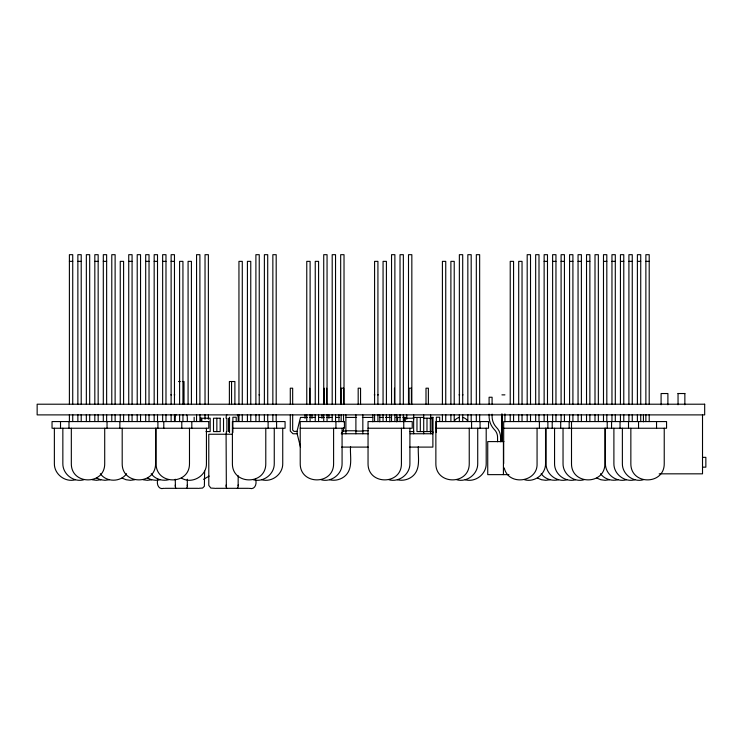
<?xml version="1.0" encoding="UTF-8"?>
<svg xmlns="http://www.w3.org/2000/svg" width="743" height="743" viewBox="0 0 743 743"><rect width="100%" height="100%" fill="white"/><g stroke="black" fill="none" stroke-linecap="round" stroke-linejoin="round"><path stroke-width="1.11" d="M187.32 484.984L187.292 485.848A3.334 0.864 90 0 1 186.456 488.318M238.187 484.984L238.15 485.848A3.334 0.864 -90 0 1 237.323 488.318M187.292 485.848L187.32 479.216M238.15 485.848L238.187 475.752M126.579 473.69C120.654 482.346 106.249 482.346 100.324 473.69M341.529 433.085L343.535 431.079L343.535 427.615M209.164 476.087L203.554 479.319M75.377 479.737C65.217 482.662 54.174 474.192 54.369 463.623L54.369 428.237M83.857 479.737C73.696 482.662 62.653 474.192 62.849 463.623L62.849 428.237M100.816 479.737L96.497 480.303L92.178 479.737M109.286 479.737L104.967 480.303L100.649 479.737L96.627 478.074M134.724 479.737L130.406 480.303L126.087 479.737L122.056 478.074M151.674 479.737L147.355 480.303L143.037 479.737M160.154 479.737L155.835 480.303L151.516 479.737L147.495 478.074M168.633 479.737C162.308 481.315 154.99 479.114 151.191 473.69M550.126 479.737L545.808 480.303L541.489 479.737L537.468 478.074M558.606 479.737C552.281 481.315 544.963 479.114 541.164 473.69M567.085 479.737C556.925 482.662 545.882 474.192 546.077 463.623L546.077 428.237M575.565 479.737C565.404 482.662 554.362 474.192 554.557 463.623L554.557 428.237M584.035 479.737C573.875 482.662 562.832 474.192 563.036 463.623L563.036 428.237M609.474 479.737L605.155 480.303L600.836 479.737L596.805 478.074M617.953 479.737C611.628 481.315 604.31 479.114 600.502 473.69M626.423 479.737C616.263 482.662 605.22 474.192 605.424 463.623L605.424 428.237M634.903 479.737C624.742 482.662 613.699 474.192 613.894 463.623L613.894 428.237M643.382 479.737C633.222 482.662 622.179 474.192 622.374 463.623L622.374 428.237M69.396 261.36L72.73 261.36M77.866 261.36L81.21 261.36M94.825 261.36L98.16 261.36M103.305 261.36L106.639 261.36M128.734 261.36L132.078 261.36M145.693 261.36L149.027 261.36M154.172 261.36L157.507 261.36M162.643 261.36L165.986 261.36M171.122 261.36L174.466 261.36M544.136 261.36L547.48 261.36M552.616 261.36L555.959 261.36M561.095 261.36L564.429 261.36M569.575 261.36L572.909 261.36M578.054 261.36L581.388 261.36M586.524 261.36L589.868 261.36M603.483 261.36L606.817 261.36M611.963 261.36L615.297 261.36M620.442 261.36L623.776 261.36M628.912 261.36L632.256 261.36M637.392 261.36L640.735 261.36M645.871 261.36L649.206 261.36M178.515 381.512L180.28 381.512M182.36 381.512L184.032 381.512L184.032 404.536M678.043 393.53L684.86 393.53M170.788 394.867L171.373 394.867M174.206 394.867L174.791 394.867M258.982 394.867L259.567 394.867M374.249 394.867L374.844 394.867M377.676 394.867L378.261 394.867M459.035 394.867L459.62 394.867M462.452 394.867L463.038 394.867M501.915 394.867L504.924 394.867M307.286 417.427L300.488 417.427L297.154 430.773L297.154 433.754L300.488 447.1M309.552 417.427L315.218 417.427M318.459 417.427L324.273 417.427M326.539 417.427L332.335 417.427M335.799 417.427L339.263 417.427M346.201 417.427L356.603 417.427M362.38 417.427L372.782 417.427M379.719 417.427L383.184 417.427M385.496 417.427L390.121 417.427M395.898 417.427L400.523 417.427M402.836 417.427L406.3 417.427M413.238 417.427L423.64 417.427M430.569 417.427L432.881 417.427M423.649 418.225L431.999 418.225L431.999 431.581L416.972 431.581L416.972 418.225M232.401 428.237L285.071 428.237L285.071 421.569L232.401 421.569L232.401 463.623C232.178 485.29 266.003 485.29 265.78 463.623L265.78 428.237M300.228 428.237L344.418 428.237L344.418 421.569L300.228 421.569L300.228 463.623C300.005 485.29 333.821 485.29 333.598 463.623L333.598 428.237M368.045 428.237L412.235 428.237L412.235 421.569L368.045 421.569L368.045 463.623C367.822 485.29 401.647 485.29 401.424 463.623L401.424 428.237M435.862 428.237L488.532 428.237L488.532 421.569L435.862 421.569L435.862 463.623C435.649 485.29 469.465 485.29 469.242 463.623L469.242 428.237M503.689 428.237L666.564 428.237L666.564 421.569L503.689 421.569L503.689 463.623M346.201 430.773L356.603 430.773M362.38 430.773L368.156 430.773M342.412 431.079L345.885 431.079M355.897 431.079L362.835 431.079M297.154 431.377L294.005 431.377L292.668 430.039L292.668 414.891M206.006 431.581L210.176 431.581L210.176 418.225L201.827 418.225L201.827 421.569M409.467 431.581L413.637 431.581L413.637 418.225L405.297 418.225L405.297 421.569M297.154 433.754L292.965 433.754L290.29 431.079L290.29 414.891M341.251 433.754L368.398 433.754M410.238 433.754L432.881 433.754M232.132 434.246L208.774 434.246L208.802 485.42L210.836 488.067L214.792 488.318M503.921 441.593L487.733 441.593L487.733 474.638L508.955 474.638M341.576 447.1L368.156 447.1M409.764 447.1L432.881 447.1L432.881 431.767M702.516 457.344L705.85 457.344L705.85 467.161L702.516 467.161M659.171 473.83L702.516 473.83L702.516 414.891M163.924 488.318C158.305 490.12 156.234 483.517 157.906 479.216M164.723 488.318L197.814 488.318M198.613 488.318L202.57 488.067L204.381 486.256L204.631 471.146M215.591 488.318L248.682 488.318M249.481 488.318C255.1 490.12 257.171 483.517 255.499 479.216M524.53 479.737C534.691 482.662 545.734 474.192 545.538 463.623L545.538 428.237M465.192 479.737C475.353 482.662 486.396 474.192 486.201 463.623L486.201 428.237M456.713 479.737C466.873 482.662 477.916 474.192 477.721 463.623L477.721 428.237M397.366 479.737C403.068 481.167 409.263 479.504 413.489 475.418C421.095 467.756 417.622 456.044 418.374 446.497M388.895 479.737C399.056 482.662 410.099 474.192 409.904 463.623L409.904 428.237M329.548 479.737C335.251 481.167 341.446 479.504 345.671 475.418C353.269 467.756 349.795 456.044 350.557 446.497M321.069 479.737C331.229 482.662 342.272 474.192 342.077 463.623L342.077 428.237M261.731 479.737C271.892 482.662 282.934 474.192 282.739 463.623L282.739 428.237M253.252 479.737C263.412 482.662 274.455 474.192 274.26 463.623L274.26 428.237M237.323 414.891L237.546 415.003A3.334 0.864 -90 0 1 238.187 418.225L238.187 421.235M186.456 414.891L186.679 415.003A3.334 0.864 -90 0 1 187.32 418.225L187.32 421.235M181.403 478.074C191.898 484.557 206.805 475.957 206.433 463.623L206.433 428.237M504.256 467.941C508.305 486.303 537.904 482.402 537.068 463.623L537.068 428.237M226.411 431.627A7.913 2.053 -90 0 1 226.327 432.25A10.783 2.786 -90 0 0 226.086 434.246L226.346 487.343A3.334 0.864 -90 0 0 226.949 488.318M175.227 479.216L175.478 487.343A3.334 0.864 -90 0 0 176.091 488.318M226.086 484.984L226.123 485.848A3.334 0.864 -90 0 0 226.271 487.009M175.227 484.984L175.255 485.848A3.334 0.864 -90 0 0 175.404 487.009M684.86 393.428L684.86 404.768M678.043 393.428L678.043 404.768M667.901 404.768L667.901 393.53L661.094 393.53L661.094 404.768M664.233 428.237L664.233 463.623C664.446 485.29 630.631 485.29 630.853 463.623L630.853 428.237M656.543 421.569L656.543 428.237M649.206 404.183L649.206 254.682L645.871 254.682L645.871 404.183M649.206 414.603L649.206 421.569M645.871 414.603L645.871 421.569M643.438 414.891L643.438 421.82M640.735 404.183L640.735 254.682L637.392 254.682L637.392 404.183M640.735 414.603L640.735 421.569M638.543 421.569L638.543 428.237M637.392 414.603L637.392 421.569M632.256 404.183L632.256 254.682L628.912 254.682L628.912 404.183M632.256 414.603L632.256 421.569M628.912 414.603L628.912 421.569M628.513 421.569L628.513 428.237M623.776 404.183L623.776 254.682L620.442 254.682L620.442 404.183M623.776 414.603L623.776 421.569M620.442 414.603L620.442 421.569M620.043 421.569L620.043 428.237M615.297 404.183L615.297 254.682L611.963 254.682L611.963 404.183M615.297 414.603L615.297 421.569M611.963 414.603L611.963 421.569M611.563 421.569L611.563 428.237M607.226 421.569L607.226 428.237M606.817 404.183L606.817 254.682L603.483 254.682L603.483 404.183M606.817 414.603L606.817 421.569M604.886 428.237L604.886 463.623C605.108 485.29 571.293 485.29 571.506 463.623L571.506 421.569M603.483 414.603L603.483 421.569M598.347 404.183L598.347 254.682L595.004 254.682L595.004 404.183M598.347 414.613L598.347 421.569M595.004 414.613L595.004 421.569M589.868 404.183L589.868 254.682L586.524 254.682L586.524 404.183M589.868 414.603L589.868 421.569M586.524 414.603L586.524 421.569M581.388 404.183L581.388 254.682L578.054 254.682L578.054 404.183M581.388 414.603L581.388 421.569M578.054 414.603L578.054 421.569M572.909 404.183L572.909 254.682L569.575 254.682L569.575 404.183M572.909 414.603L572.909 421.569M569.575 414.603L569.575 421.569M569.175 421.569L569.175 428.237M564.429 404.183L564.429 254.682L561.095 254.682L561.095 404.183M564.429 414.603L564.429 421.569M561.095 414.603L561.095 421.569M560.696 421.569L560.696 428.237M555.959 404.183L555.959 254.682L552.616 254.682L552.616 404.183M555.959 414.603L555.959 421.569M552.616 414.603L552.616 421.569M552.216 421.569L552.216 428.237M547.879 421.569L547.879 428.237M547.48 404.183L547.48 254.682L544.136 254.682L544.136 404.183M547.48 414.603L547.48 421.569M544.136 414.603L544.136 421.569M539.399 421.569L539.399 428.237M539 404.183L539 254.682L535.666 254.682L535.666 404.183M539 414.613L539 421.569M535.666 414.613L535.666 421.569M530.521 404.183L530.521 254.682L527.186 254.682L527.186 404.183M530.521 414.613L530.521 421.569M527.186 414.613L527.186 421.569M522.041 404.155L522.041 261.36L518.707 261.36L518.707 404.155M522.041 414.603L522.041 421.569M518.707 414.603L518.707 421.569M513.571 404.155L513.571 261.36L510.227 261.36L510.227 404.155M513.571 414.603L513.571 421.569M510.227 414.603L510.227 421.569M504.924 413.888L504.924 421.875M503.42 441.593L503.42 474.638M502.017 414.26L502.017 441.611M501.915 413.888L501.915 441.593M500.568 441.751L500.568 437.302A13.95 13.95 0 0 0 496.333 427.29A15.965 15.965 0 0 1 492.089 416.451L492.089 414.195M497.569 441.769L497.541 436.568A10.941 10.941 0 0 0 494.745 429.974L494.114 429.315A18.965 18.965 0 0 1 489.126 417.631L489.089 414.232M492.089 404.025L492.089 397.245L489.089 397.245L489.089 404.043M480.062 421.569L480.062 428.237M479.653 404.183L479.653 254.682L476.319 254.682L476.319 404.183M479.653 414.613L479.653 421.569M476.319 414.613L476.319 421.569M471.582 421.569L471.582 428.237M471.183 404.183L471.183 254.682L467.839 254.682L467.839 404.183M471.183 414.613L471.183 421.569M467.839 414.613L467.839 421.569M462.703 404.183L462.703 254.682L459.36 254.682L459.36 404.183M462.703 414.603L462.703 421.569M459.36 414.603L459.36 421.569M454.224 404.155L454.224 261.36L450.89 261.36L450.89 404.155M454.224 414.603L454.224 421.569M450.89 414.603L450.89 421.569M445.744 404.155L445.744 261.36L442.41 261.36L442.41 404.155M445.744 414.603L445.744 421.569M442.41 414.603L442.41 421.569M439.67 421.067L439.67 417.222L436.336 417.222L436.336 432.575M432.993 417.222L432.993 432.575M430.661 414.891L430.661 419.219M430.661 431.079L430.661 433.754M430.327 418.225L430.327 431.581M428.377 404.443L428.377 388.19L425.999 388.19L425.999 404.443M426.993 418.225L426.993 431.581M423.714 414.891L423.714 433.754M420.315 418.225L420.315 431.581M413.702 414.891L413.702 419.219M413.702 431.079L413.702 433.754M411.836 404.183L411.836 254.682L408.501 254.682L408.501 404.183M411.418 404.443L411.418 388.19L409.049 388.19L409.049 404.443M406.765 414.891L406.765 419.219M404.294 417.222L404.294 421.067M403.755 421.569L403.755 428.237M403.356 404.183L403.356 254.682L400.022 254.682L400.022 404.183M403.356 414.613L403.356 421.569M400.022 414.613L400.022 421.569M397.616 417.222L397.616 421.067M396.753 414.891L396.753 421.829M394.877 404.183L394.877 254.682L391.542 254.682L391.542 404.183M394.877 414.613L394.877 421.569M394.468 388.19L394.468 404.443M391.542 414.613L391.542 421.569M389.806 414.891L389.806 421.829M386.406 404.155L386.406 261.36L383.063 261.36L383.063 404.155M386.406 414.603L386.406 421.569M383.063 414.603L383.063 421.569M379.794 414.891L379.794 421.829M377.927 404.155L377.927 261.36L374.583 261.36L374.583 404.155M377.927 414.603L377.927 421.569M374.583 414.603L374.583 421.569M372.856 414.891L372.856 421.829M362.835 414.891L362.835 433.754M360.559 404.443L360.559 388.19L358.182 388.19L358.182 404.443M355.897 414.891L355.897 433.754M345.885 414.891L345.885 433.754M344.018 404.183L344.018 254.682L340.675 254.682L340.675 404.183M343.6 404.443L343.6 388.19L341.158 388.19L341.158 404.443M343.535 388.19L343.535 404.443M343.535 414.891L343.535 421.829M341.158 414.891L341.158 421.383M338.938 414.891L338.938 421.829M335.938 421.569L335.938 428.237M335.539 404.183L335.539 254.682L332.195 254.682L332.195 404.183M335.539 414.613L335.539 421.569M332.195 414.613L332.195 421.569M328.926 414.891L328.926 418.355M327.059 404.183L327.059 254.682L323.725 254.682L323.725 404.183M327.059 414.613L327.059 421.569M326.641 388.19L326.641 404.443M324.273 388.19L324.273 404.443M323.725 414.613L323.725 421.569M321.988 414.891L321.988 418.355M318.58 404.155L318.58 261.36L315.246 261.36L315.246 404.155M318.58 414.603L318.58 421.569M315.246 414.603L315.246 421.569M311.976 414.891L311.976 418.355M310.1 404.155L310.1 261.36L306.766 261.36L306.766 404.155M310.1 414.603L310.1 421.569M309.692 388.19L309.692 404.443M306.766 414.603L306.766 421.569M305.029 414.891L305.029 418.355M292.668 404.443L292.668 388.19L290.29 388.19L290.29 404.443M276.591 421.569L276.591 428.237M276.192 404.183L276.192 254.682L272.857 254.682L272.857 404.183M276.192 414.613L276.192 421.569M272.857 414.613L272.857 421.569M268.112 421.569L268.112 428.237M267.712 404.183L267.712 254.682L264.378 254.682L264.378 404.183M267.712 414.613L267.712 421.569M264.378 414.613L264.378 421.569M259.242 404.183L259.242 254.682L255.898 254.682L255.898 404.183M259.242 414.603L259.242 421.569M255.898 414.603L255.898 421.569M255.499 415.096L255.499 415.69M250.762 404.155L250.762 261.36L247.419 261.36L247.419 404.155M250.762 414.603L250.762 421.569M247.419 414.603L247.419 421.569M242.283 404.155L242.283 261.36L238.949 261.36L238.949 404.155M242.283 414.603L242.283 421.569M238.949 414.603L238.949 421.569M236.209 421.067L236.209 417.222L232.875 417.222L232.875 432.575M234.89 404.536L234.89 381.512L229.383 381.512L229.383 404.536M231.556 381.512L231.556 404.536M229.531 417.222L229.531 432.575M228.528 418.225L228.528 431.581M226.866 418.225L226.866 431.581M223.522 418.225L223.522 431.581M216.854 418.225L216.854 431.581M208.374 404.183L208.374 254.682L205.031 254.682L205.031 404.183M208.374 414.613L208.374 419.247M205.031 414.613L205.031 419.247M204.631 415.096L204.631 415.69M200.833 417.222L200.833 421.067M199.895 404.183L199.895 254.682L196.561 254.682L196.561 404.183M199.895 414.613L199.895 421.569M196.561 414.613L196.561 421.569M194.155 417.222L194.155 421.067M191.815 421.569L191.815 428.237M191.415 404.155L191.415 261.36L188.081 261.36L188.081 404.155M189.484 428.237L189.484 463.623C189.706 485.29 155.881 485.29 156.104 463.623L156.104 428.237M182.936 404.155L182.936 261.36L179.602 261.36L179.602 404.155M182.936 414.603L182.936 421.569M181.794 421.569L181.794 428.237M179.602 414.603L179.602 421.569M175.227 421.235L175.227 418.225A3.334 0.864 -90 0 1 176.091 414.891M174.466 404.183L174.466 254.682L171.122 254.682L171.122 404.183M174.466 414.603L174.466 421.569M171.122 414.603L171.122 421.569M165.986 404.183L165.986 254.682L162.643 254.682L162.643 404.183M165.986 414.603L165.986 421.569M163.794 421.569L163.794 428.237M162.643 414.603L162.643 421.569M157.906 421.569L157.906 428.237M157.507 404.183L157.507 254.682L154.172 254.682L154.172 404.183M157.507 414.603L157.507 421.569M155.566 428.237L155.566 463.623C155.789 485.29 121.973 485.29 122.196 463.623L122.196 428.237M154.172 414.603L154.172 421.569M149.027 404.183L149.027 254.682L145.693 254.682L145.693 404.183M149.027 414.603L149.027 421.569M145.693 414.603L145.693 421.569M140.548 404.183L140.548 254.682L137.214 254.682L137.214 404.183M140.548 414.603L140.548 421.569M137.214 414.603L137.214 421.569M132.078 404.183L132.078 254.682L128.734 254.682L128.734 404.183M132.078 414.603L132.078 421.569M128.734 414.603L128.734 421.569M123.598 404.155L123.598 261.36L120.255 261.36L120.255 404.155M123.598 414.603L123.598 421.569M120.255 414.603L120.255 421.569M119.855 421.569L119.855 428.237M115.119 404.183L115.119 254.682L111.784 254.682L111.784 404.183M115.119 414.603L115.119 421.569M111.784 414.603L111.784 421.569M107.038 421.569L107.038 428.237M106.639 404.183L106.639 254.682L103.305 254.682L103.305 404.183M106.639 414.603L106.639 421.569M104.707 428.237L104.707 463.623C104.921 485.29 71.105 485.29 71.328 463.623L71.328 428.237M103.305 414.603L103.305 421.569M98.16 404.183L98.16 254.682L94.825 254.682L94.825 404.183M98.16 414.603L98.16 421.569M94.825 414.603L94.825 421.569M89.689 404.183L89.689 254.682L86.346 254.682L86.346 404.183M89.689 414.603L89.689 421.569M86.346 414.603L86.346 421.569M81.21 404.183L81.21 254.682L77.866 254.682L77.866 404.183M81.21 414.603L81.21 421.569M77.866 414.603L77.866 421.569M72.73 404.183L72.73 254.682L69.396 254.682L69.396 404.183M72.73 414.603L72.73 421.569M69.396 414.603L69.396 421.569M68.988 421.569L68.988 428.237M60.517 421.569L60.517 428.237M454.382 421.067A7.681 7.681 0 0 1 459.044 417.492M463.019 417.492A7.681 7.681 0 0 1 467.681 421.067M226.086 418.225A3.334 0.864 -90 0 1 226.949 414.891M704.68 404.211L37.15 404.211L37.15 414.891L704.68 414.891L704.68 404.211M220.188 418.225L213.51 418.225L213.51 431.581L220.188 431.581L220.188 418.225M208.774 421.569L52.038 421.569L52.038 428.237L208.774 428.237L208.774 421.569"/></g></svg>
